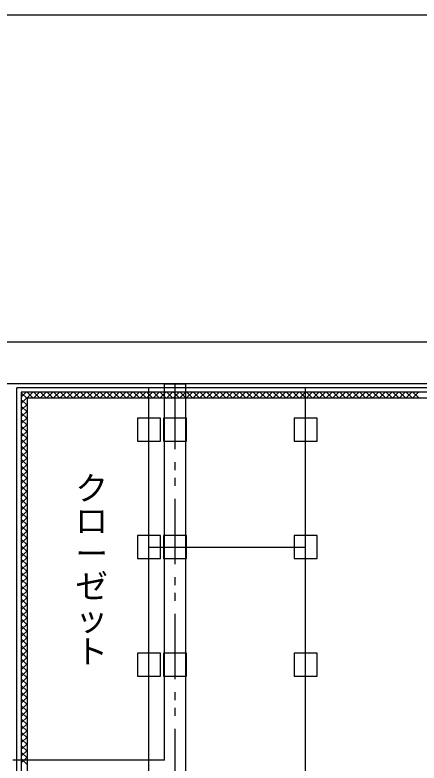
# Model space of a CAD drawing. Units: millimetres, scale not verified. Extents: x -6877 to 6873, y -4866 to 4752.
# Drawn here: x 1024 to 2570, y 1890 to 4752 of the extents above; entities that cross this region are included whole.
import ezdxf
from ezdxf.enums import TextEntityAlignment as Align

# ---------------------------------------------------------------- set-up
doc = ezdxf.new("R2010")
doc.units = ezdxf.units.MM
doc.header["$LTSCALE"] = 50
doc.linetypes.add('DOUBLE_CHAIN1', pattern=[8.8, 5, -1, 0.6, -0.6, 0.6, -1])
for name, color, linetype in [('1-1_中線', 7, 'Continuous'), ('1-3_太線２', 3, 'Continuous'), ('1-4_細線', 4, 'Continuous'), ('1-6_文字', 4, 'Continuous'), ('1-8_隠線', 4, 'DOUBLE_CHAIN1'), ('1-A_中線', 4, 'Continuous'), ('1-B_太線１', 2, 'Continuous'), ('F-3_太線２', 7, 'Continuous')]:
    doc.layers.add(name, color=color, linetype=linetype)
doc.styles.add('@ＭＳ ゴシック', font='')
doc.styles.get('@ＭＳ ゴシック').set_extended_font_data('@MS Gothic')

msp = doc.modelspace()

# ---------------------------------------------------------------- linework, layer by layer
at = {"layer": '1-1_中線'}
for p, q in [((5136.12, 3326.18), (1031.12, 3326.18)), ((1031.12, 1806.18), (1031.12, 3326.18)), ((1536.12, 1806.18), (1536.12, 3326.18)), ((2136.12, -2683.82), (2136.12, 3326.18)), ((1536.12, 2716.18), (2136.12, 2716.18))]:
    msp.add_line(p, q, dxfattribs=at)
at = {"layer": '1-3_太線２'}
for p, q in [((-5473.88, 3501.18), (5151.12, 3501.18)), ((5151.12, 3341.18), (-5473.88, 3341.18))]:
    msp.add_line(p, q, dxfattribs=at)
at = {"layer": '1-4_細線'}
for q in [(1596.12, 3341.18), (1016.12, 1901.18)]:
    msp.add_line((1596.12, 1901.18), q, dxfattribs=at)
msp.add_lwpolyline([(1596.12, 3341.18), (1676.12, 3341.18), (1676.12, 771.18)], dxfattribs=at)
at = {"layer": '1-8_隠線'}
msp.add_line((1636.12, 3341.18), (1636.12, 731.18), dxfattribs=at)
at = {"layer": '1-A_中線'}
for p, q in [((1066.65, 3309.69), (1047.62, 3290.66)), ((1092.1, 3309.69), (1047.62, 3265.21)), ((1047.62, 3306.91), (1071.12, 3283.41)), ((1070.3, 3309.69), (1093.8, 3286.18)), ((1117.56, 3309.69), (1094.05, 3286.18)), ((1095.76, 3309.69), (1119.26, 3286.18)), ((1143.01, 3309.69), (1119.51, 3286.18)), ((1121.21, 3309.69), (1144.72, 3286.18)), ((1168.47, 3309.69), (1144.97, 3286.18)), ((1146.67, 3309.69), (1170.17, 3286.18)), ((1193.92, 3309.69), (1170.42, 3286.18)), ((1172.12, 3309.69), (1195.63, 3286.18)), ((1219.38, 3309.69), (1195.88, 3286.18)), ((1197.58, 3309.69), (1221.08, 3286.18)), ((1244.84, 3309.69), (1221.33, 3286.18)), ((1223.04, 3309.69), (1246.54, 3286.18)), ((1270.29, 3309.69), (1246.79, 3286.18)), ((1248.49, 3309.69), (1271.99, 3286.18)), ((1295.75, 3309.69), (1272.25, 3286.18)), ((1273.95, 3309.69), (1297.45, 3286.18)), ((1321.2, 3309.69), (1297.7, 3286.18)), ((1299.4, 3309.69), (1322.91, 3286.18)), ((1346.66, 3309.69), (1323.16, 3286.18)), ((1324.86, 3309.69), (1348.36, 3286.18)), ((1372.12, 3309.69), (1348.61, 3286.18)), ((1350.32, 3309.69), (1373.82, 3286.18)), ((1397.57, 3309.69), (1374.07, 3286.18)), ((1375.77, 3309.69), (1399.27, 3286.18)), ((1423.03, 3309.69), (1399.53, 3286.18)), ((1401.23, 3309.69), (1424.73, 3286.18)), ((1448.48, 3309.69), (1424.98, 3286.18)), ((1426.68, 3309.69), (1450.19, 3286.18)), ((1473.94, 3309.69), (1450.44, 3286.18)), ((1452.14, 3309.69), (1475.64, 3286.18)), ((1499.4, 3309.69), (1475.89, 3286.18)), ((1477.59, 3309.69), (1501.1, 3286.18)), ((1524.85, 3309.69), (1501.35, 3286.18)), ((1503.05, 3309.69), (1526.55, 3286.18)), ((1550.31, 3309.69), (1526.8, 3286.18)), ((1528.51, 3309.69), (1552.01, 3286.18)), ((1575.76, 3309.69), (1552.26, 3286.18)), ((1553.96, 3309.69), (1577.46, 3286.18)), ((1601.22, 3309.69), (1577.72, 3286.18)), ((1579.42, 3309.69), (1602.92, 3286.18)), ((1626.67, 3309.69), (1603.17, 3286.18)), ((1604.87, 3309.69), (1628.38, 3286.18)), ((1652.13, 3309.69), (1628.63, 3286.18)), ((1630.33, 3309.69), (1653.83, 3286.18)), ((1677.59, 3309.69), (1654.08, 3286.18)), ((1655.79, 3309.69), (1679.29, 3286.18)), ((1703.04, 3309.69), (1679.54, 3286.18)), ((1681.24, 3309.69), (1704.74, 3286.18)), ((1728.5, 3309.69), (1705, 3286.18)), ((1706.7, 3309.69), (1730.2, 3286.18)), ((1753.95, 3309.69), (1730.45, 3286.18)), ((1732.15, 3309.69), (1755.66, 3286.18)), ((1779.41, 3309.69), (1755.91, 3286.18)), ((1757.61, 3309.69), (1781.11, 3286.18)), ((1804.87, 3309.69), (1781.36, 3286.18)), ((1783.06, 3309.69), (1806.57, 3286.18)), ((1830.32, 3309.69), (1806.82, 3286.18)), ((1808.52, 3309.69), (1832.02, 3286.18)), ((1855.78, 3309.69), (1832.27, 3286.18)), ((1833.98, 3309.69), (1857.48, 3286.18)), ((1881.23, 3309.69), (1857.73, 3286.18)), ((1859.43, 3309.69), (1882.93, 3286.18)), ((1906.69, 3309.69), (1883.19, 3286.18)), ((1884.89, 3309.69), (1908.39, 3286.18)), ((1932.14, 3309.69), (1908.64, 3286.18)), ((1910.34, 3309.69), (1933.85, 3286.18)), ((1957.6, 3309.69), (1934.1, 3286.18)), ((1935.8, 3309.69), (1959.3, 3286.18)), ((1983.06, 3309.69), (1959.55, 3286.18)), ((1961.26, 3309.69), (1984.76, 3286.18)), ((2008.51, 3309.69), (1985.01, 3286.18)), ((1986.71, 3309.69), (2010.21, 3286.18)), ((2033.97, 3309.69), (2010.47, 3286.18)), ((2012.17, 3309.69), (2035.67, 3286.18)), ((2059.42, 3309.69), (2035.92, 3286.18)), ((2037.62, 3309.69), (2061.13, 3286.18)), ((2084.88, 3309.69), (2061.38, 3286.18)), ((2063.08, 3309.69), (2086.58, 3286.18)), ((2110.34, 3309.69), (2086.83, 3286.18)), ((2088.53, 3309.69), (2112.04, 3286.18)), ((2135.79, 3309.69), (2112.29, 3286.18)), ((2113.99, 3309.69), (2137.49, 3286.18)), ((2161.25, 3309.69), (2137.74, 3286.18)), ((2139.45, 3309.69), (2162.95, 3286.18)), ((2186.7, 3309.69), (2163.2, 3286.18)), ((2164.9, 3309.69), (2188.4, 3286.18)), ((2212.16, 3309.69), (2188.66, 3286.18)), ((2190.36, 3309.69), (2213.86, 3286.18)), ((2237.61, 3309.69), (2214.11, 3286.18)), ((2215.81, 3309.69), (2239.32, 3286.18)), ((2263.07, 3309.69), (2239.57, 3286.18)), ((2241.27, 3309.69), (2264.77, 3286.18)), ((2288.53, 3309.69), (2265.02, 3286.18)), ((2266.73, 3309.69), (2290.23, 3286.18)), ((2313.98, 3309.69), (2290.48, 3286.18)), ((2292.18, 3309.69), (2315.68, 3286.18)), ((2339.44, 3309.69), (2315.94, 3286.18)), ((2317.64, 3309.69), (2341.14, 3286.18)), ((2364.89, 3309.69), (2341.39, 3286.18)), ((2343.09, 3309.69), (2366.6, 3286.18)), ((2390.35, 3309.69), (2366.85, 3286.18)), ((2368.55, 3309.69), (2392.05, 3286.18)), ((2415.81, 3309.69), (2392.3, 3286.18)), ((2394, 3309.69), (2417.51, 3286.18)), ((2441.26, 3309.69), (2417.76, 3286.18)), ((2419.46, 3309.69), (2442.96, 3286.18)), ((2466.72, 3309.69), (2443.21, 3286.18)), ((2444.92, 3309.69), (2468.42, 3286.18)), ((2492.17, 3309.69), (2468.67, 3286.18)), ((2470.37, 3309.69), (2493.87, 3286.18)), ((2517.63, 3309.69), (2494.13, 3286.18)), ((2495.83, 3309.69), (2519.33, 3286.18)), ((2543.08, 3309.69), (2519.58, 3286.18)), ((2521.28, 3309.69), (2544.79, 3286.18)), ((2568.54, 3309.69), (2545.04, 3286.18)), ((2546.74, 3309.69), (2570.24, 3286.18)), ((1047.62, 3281.46), (1071.12, 3257.95)), ((1071.12, 3263.25), (1047.62, 3239.75)), ((1071.12, 1766.18), (1071.12, 3286.18)), ((1047.62, 3256), (1071.12, 3232.5)), ((1071.12, 3237.8), (1047.62, 3214.29)), ((1047.62, 3230.54), (1071.12, 3207.04)), ((1071.12, 3212.34), (1047.62, 3188.84)), ((1047.62, 3205.09), (1071.12, 3181.59)), ((1071.12, 3186.89), (1047.62, 3163.38)), ((1047.62, 3179.63), (1071.12, 3156.13)), ((1071.12, 3161.43), (1047.62, 3137.93)), ((1047.62, 3154.18), (1071.12, 3130.67)), ((1071.12, 3135.97), (1047.62, 3112.47)), ((1047.62, 3128.72), (1071.12, 3105.22)), ((1071.12, 3110.52), (1047.62, 3087.02)), ((1047.62, 3103.27), (1071.12, 3079.76)), ((1071.12, 3085.06), (1047.62, 3061.56)), ((1047.62, 3077.81), (1071.12, 3054.31)), ((1071.12, 3059.61), (1047.62, 3036.1)), ((1047.62, 3052.35), (1071.12, 3028.85)), ((1071.12, 3034.15), (1047.62, 3010.65)), ((1047.62, 3026.9), (1071.12, 3003.4)), ((1071.12, 3008.69), (1047.62, 2985.19)), ((1047.62, 3001.44), (1071.12, 2977.94)), ((1071.12, 2983.24), (1047.62, 2959.74)), ((1047.62, 2975.99), (1071.12, 2952.48)), ((1071.12, 2957.78), (1047.62, 2934.28)), ((1047.62, 2950.53), (1071.12, 2927.03)), ((1071.12, 2932.33), (1047.62, 2908.82)), ((1047.62, 2925.07), (1071.12, 2901.57)), ((1071.12, 2906.87), (1047.62, 2883.37)), ((1047.62, 2899.62), (1071.12, 2876.12)), ((1071.12, 2881.42), (1047.62, 2857.91)), ((1047.62, 2874.16), (1071.12, 2850.66)), ((1071.12, 2855.96), (1047.62, 2832.46)), ((1047.62, 2848.71), (1071.12, 2825.2)), ((1071.12, 2830.5), (1047.62, 2807)), ((1047.62, 2823.25), (1071.12, 2799.75)), ((1071.12, 2805.05), (1047.62, 2781.55)), ((1047.62, 2797.8), (1071.12, 2774.29)), ((1071.12, 2779.59), (1047.62, 2756.09)), ((1047.62, 2772.34), (1071.12, 2748.84)), ((1071.12, 2754.14), (1047.62, 2730.63)), ((1047.62, 2746.88), (1071.12, 2723.38)), ((1071.12, 2728.68), (1047.62, 2705.18)), ((1047.62, 2721.43), (1071.12, 2697.93)), ((1071.12, 2703.22), (1047.62, 2679.72)), ((1047.62, 2695.97), (1071.12, 2672.47)), ((1071.12, 2677.77), (1047.62, 2654.27)), ((1047.62, 2670.52), (1071.12, 2647.01)), ((1071.12, 2652.31), (1047.62, 2628.81)), ((1047.62, 2645.06), (1071.12, 2621.56)), ((1071.12, 2626.86), (1047.62, 2603.35)), ((1047.62, 2619.6), (1071.12, 2596.1)), ((1071.12, 2601.4), (1047.62, 2577.9)), ((1047.62, 2594.15), (1071.12, 2570.65)), ((1071.12, 2575.95), (1047.62, 2552.44)), ((1047.62, 2568.69), (1071.12, 2545.19)), ((1071.12, 2550.49), (1047.62, 2526.99)), ((1047.62, 2543.24), (1071.12, 2519.73)), ((1071.12, 2525.03), (1047.62, 2501.53)), ((1047.62, 2517.78), (1071.12, 2494.28)), ((1071.12, 2499.58), (1047.62, 2476.08)), ((1047.62, 2492.33), (1071.12, 2468.82)), ((1071.12, 2474.12), (1047.62, 2450.62)), ((1047.62, 2466.87), (1071.12, 2443.37)), ((1071.12, 2448.67), (1047.62, 2425.16)), ((1047.62, 2441.41), (1071.12, 2417.91)), ((1071.12, 2423.21), (1047.62, 2399.71)), ((1047.62, 2415.96), (1071.12, 2392.46)), ((1071.12, 2397.75), (1047.62, 2374.25)), ((1047.62, 2390.5), (1071.12, 2367)), ((1071.12, 2372.3), (1047.62, 2348.8)), ((1047.62, 2365.05), (1071.12, 2341.54)), ((1071.12, 2346.84), (1047.62, 2323.34)), ((1047.62, 2339.59), (1071.12, 2316.09)), ((1071.12, 2321.39), (1047.62, 2297.88)), ((1047.62, 2314.13), (1071.12, 2290.63)), ((1071.12, 2295.93), (1047.62, 2272.43)), ((1047.62, 2288.68), (1071.12, 2265.18)), ((1071.12, 2270.47), (1047.62, 2246.97)), ((1047.62, 2263.22), (1071.12, 2239.72)), ((1071.12, 2245.02), (1047.62, 2221.52)), ((1047.62, 2237.77), (1071.12, 2214.26)), ((1071.12, 2219.56), (1047.62, 2196.06)), ((1047.62, 2212.31), (1071.12, 2188.81)), ((1071.12, 2194.11), (1047.62, 2170.6)), ((1047.62, 2186.85), (1071.12, 2163.35)), ((1071.12, 2168.65), (1047.62, 2145.15)), ((1047.62, 2161.4), (1071.12, 2137.9)), ((1071.12, 2143.2), (1047.62, 2119.69)), ((1047.62, 2135.94), (1071.12, 2112.44)), ((1071.12, 2117.74), (1047.62, 2094.24)), ((1047.62, 2110.49), (1071.12, 2086.98)), ((1071.12, 2092.28), (1047.62, 2068.78)), ((1047.62, 2085.03), (1071.12, 2061.53)), ((1071.12, 2066.83), (1047.62, 2043.33)), ((1047.62, 2059.58), (1071.12, 2036.07)), ((1071.12, 2041.37), (1047.62, 2017.87)), ((1047.62, 2034.12), (1071.12, 2010.62)), ((1071.12, 2015.92), (1047.62, 1992.41)), ((1047.62, 2008.66), (1071.12, 1985.16)), ((1071.12, 1990.46), (1047.62, 1966.96)), ((1047.62, 1983.21), (1071.12, 1959.71)), ((1071.12, 1965), (1047.62, 1941.5)), ((1047.62, 1957.75), (1071.12, 1934.25)), ((1071.12, 1939.55), (1047.62, 1916.05)), ((1047.62, 1932.3), (1071.12, 1908.79)), ((1071.12, 1914.09), (1047.62, 1890.59)), ((1047.62, 1906.84), (1071.12, 1883.34))]:
    msp.add_line(p, q, dxfattribs=at)
for points in [[(4374.63, -690.31), (4374.63, 802.68), (5694.63, 802.68), (5694.63, 2939.69), (5119.63, 2939.69), (5119.63, 3309.69), (1047.62, 3309.69), (1047.62, 1789.69), (-1075.37, 1789.69), (-1075.37, 3309.69), (-5442.38, 3309.69), (-5442.38, -2667.32), (-1345.37, -2667.32), (-1345.37, -2157.32), (-932.38, -2157.32), (-932.38, -2667.32), (5119.63, -2667.32), (5119.63, -2297.32), (5694.63, -2297.32)], [(5096.12, 2916.18), (5096.12, 3286.18), (1071.12, 3286.18)]]:
    msp.add_lwpolyline(points, dxfattribs=at)
at = {"layer": '1-B_太線１'}
for points in [[(1492.12, 3210.18), (1492.12, 3122.18), (1580.12, 3122.18), (1580.12, 3210.18)], [(1592.12, 3210.18), (1592.12, 3122.18), (1680.12, 3122.18), (1680.12, 3210.18)], [(2092.12, 3210.18), (2092.12, 3122.18), (2180.12, 3122.18), (2180.12, 3210.18)], [(1492.12, 2760.18), (1492.12, 2672.18), (1580.12, 2672.18), (1580.12, 2760.18)], [(1592.12, 2760.18), (1592.12, 2672.18), (1680.12, 2672.18), (1680.12, 2760.18)], [(2092.12, 2760.18), (2092.12, 2672.18), (2180.12, 2672.18), (2180.12, 2760.18)], [(1492.12, 2310.18), (1492.12, 2222.18), (1580.12, 2222.18), (1580.12, 2310.18)], [(1592.12, 2310.18), (1592.12, 2222.18), (1680.12, 2222.18), (1680.12, 2310.18)], [(2092.12, 2310.18), (2092.12, 2222.18), (2180.12, 2222.18), (2180.12, 2310.18)]]:
    msp.add_lwpolyline(points, close=True, dxfattribs=at)
at = {"layer": 'F-3_太線２', "color": 3}
msp.add_line((-6876.67, 4752.5), (6873.33, 4752.5), dxfattribs=at)

# ---------------------------------------------------------------- texts
at = {"layer": '1-6_文字', "style": '@ＭＳ ゴシック'}
msp.add_text('クローゼット', height=91.64, rotation=270, dxfattribs=at).set_placement((1242.17, 3005.95), align=Align.BOTTOM_LEFT)

doc.saveas('drawing.dxf')
